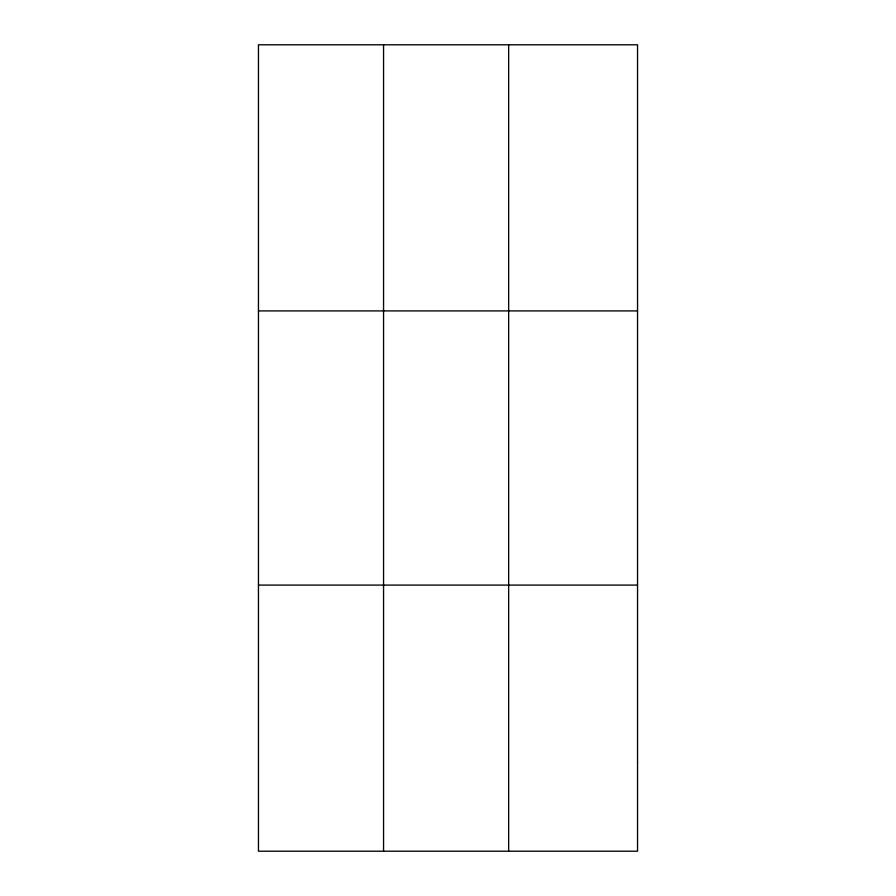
<?xml version="1.0" encoding="UTF-8"?>
<svg xmlns="http://www.w3.org/2000/svg" width="896" height="896" viewBox="0 0 896 896"><rect width="100%" height="100%" fill="white"/><g stroke="black" fill="none" stroke-linecap="round" stroke-linejoin="round"><path stroke-width="1.34" d="M258.451 310.912L637.549 310.912M258.451 585.088L637.549 585.088M508.659 44.8L508.659 851.2M383.555 44.8L383.555 851.2M637.549 762.496L637.549 851.2L258.451 851.2L258.451 44.8L637.549 44.8L637.549 762.496"/></g></svg>
